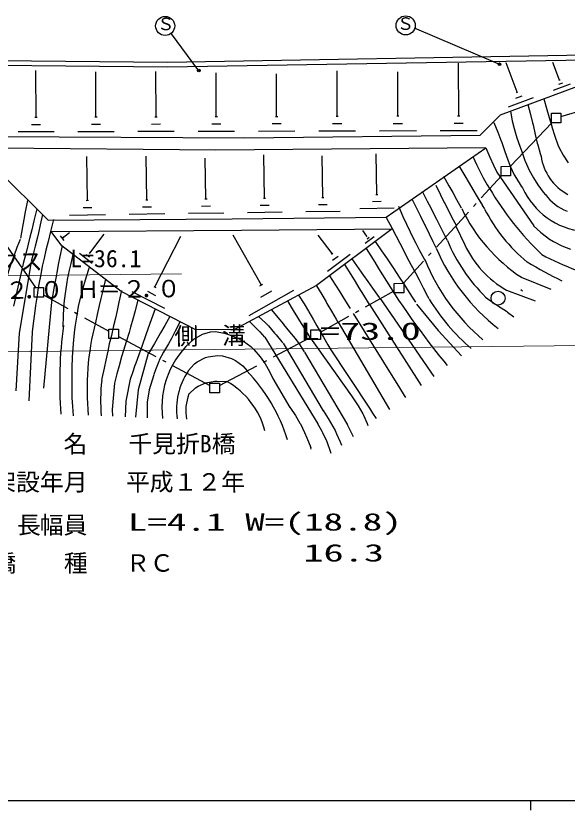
# Model space of a CAD drawing. Units: millimetres, scale not verified. Extents: x 40000 to 680000, y 20000 to 380000.
# Drawn here: x 113944 to 171848, y 204000 to 287510 of the extents above; entities that cross this region are included whole.
import ezdxf
from ezdxf.enums import TextEntityAlignment as Align

# ---------------------------------------------------------------- set-up
doc = ezdxf.new("R2010")
doc.units = ezdxf.units.MM
doc.header["$LTSCALE"] = 1000
for name, color, linetype, lineweight in [('M-BGD', 7, 'Continuous', 25), ('M-BMK-ROW', 30, 'Continuous', 25), ('M-STR-HTXT', 7, 'Continuous', 13), ('M-STR-STRC', 7, 'Continuous', 25), ('M-TTL-BAND', 7, 'Continuous', 25)]:
    doc.layers.add(name, color=color, linetype=linetype, lineweight=lineweight)
doc.styles.add('ＭＳ ゴシック', font='')
doc.styles.get('ＭＳ ゴシック').set_extended_font_data('MS Gothic')

msp = doc.modelspace()

# ---------------------------------------------------------------- linework, layer by layer
at = {"layer": 'M-BGD'}
for p, q in [((176056, 283411), (129871, 282623)), ((129871, 282623), (106452, 282840)), ((129881, 282122), (106463, 282339)), ((176067, 282909), (129881, 282122)), ((160463, 277009), (160448, 282533)), ((164834, 277114), (179566, 282562)), ((166606, 279501), (165460, 282588)), ((171056, 280759), (170363, 282623)), ((116062, 276865), (116047, 281777)), ((122358, 276881), (122343, 281643)), ((128664, 276907), (128659, 281649)), ((134989, 276924), (134985, 281505)), ((147691, 276966), (147687, 281738)), ((154067, 276983), (154063, 281634)), ((141335, 276940), (141321, 281401)), ((170996, 280739), (171106, 280779)), ((170426, 279716), (172209, 280369)), ((170966, 280318), (171407, 280479)), ((165675, 277957), (168311, 278932)), ((166466, 278850), (167128, 279091)), ((166526, 279471), (166686, 279532)), ((167740, 278179), (168012, 277127)), ((169404, 278802), (169716, 277680)), ((165886, 277496), (166088, 276473)), ((169716, 277680), (169947, 276838)), ((115942, 276865), (116172, 276865)), ((122237, 276881), (122468, 276881)), ((128543, 276897), (128784, 276908)), ((134869, 276924), (135110, 276924)), ((141215, 276940), (141456, 276940)), ((147571, 276966), (147812, 276966)), ((153947, 276983), (154188, 276983)), ((160343, 277009), (160584, 277009)), ((162721, 274956), (164834, 277114)), ((166088, 276473), (166279, 275672)), ((168012, 277127), (168223, 276265)), ((169947, 276838), (170229, 275926)), ((115592, 276102), (116534, 276103)), ((121877, 276119), (122830, 276120)), ((128193, 276135), (129146, 276146)), ((134519, 276161), (135471, 276162)), ((140855, 276178), (141817, 276179)), ((147211, 276194), (148183, 276195)), ((153587, 276210), (154559, 276211)), ((159973, 276227), (160945, 276228)), ((164143, 276291), (164555, 275269)), ((166279, 275672), (166571, 274689)), ((168223, 276265), (168274, 276044)), ((168274, 276044), (168495, 275052)), ((170229, 275926), (170259, 275836)), ((170259, 275836), (170551, 274864)), ((109999, 274834), (137959, 274691)), ((114179, 275349), (117948, 275353)), ((120465, 275365), (124254, 275369)), ((126760, 275372), (130570, 275385)), ((133086, 275388), (136906, 275402)), ((137959, 274691), (162721, 274956)), ((139422, 275404), (143262, 275408)), ((145768, 275421), (149628, 275424)), ((152134, 275437), (156014, 275441)), ((158520, 275443), (162410, 275457)), ((164555, 275269), (164877, 274447)), ((168495, 275052), (168707, 274110)), ((170551, 274864), (170872, 273962)), ((164877, 274447), (164977, 274207)), ((164977, 274207), (165309, 273244)), ((166571, 274689), (166893, 273817)), ((168707, 274110), (168757, 273940)), ((168757, 273940), (169009, 273038)), ((170872, 273962), (170983, 273721)), ((109679, 273630), (117326, 266039)), ((134933, 273385), (109689, 273630)), ((163304, 273643), (134933, 273385)), ((152835, 266355), (163304, 273643)), ((163314, 273633), (163746, 272651)), ((165309, 273244), (165611, 272363)), ((166893, 273817), (167094, 273246)), ((167094, 273246), (167425, 272314)), ((170983, 273721), (171425, 272870)), ((121454, 268108), (121389, 272730)), ((127710, 268185), (127635, 272746)), ((133905, 268261), (133841, 272562)), ((140071, 268337), (139996, 272899)), ((146176, 268403), (146111, 272794)), ((151850, 268740), (151795, 272990)), ((161941, 272720), (162373, 271798)), ((163746, 272651), (164128, 271810)), ((165611, 272363), (165882, 271691)), ((167425, 272314), (167455, 272234)), ((169009, 273038), (169119, 272717)), ((171425, 272870), (171967, 272058)), ((160468, 271746), (161101, 270684)), ((162373, 271798), (162574, 271387)), ((164128, 271810), (164509, 270998)), ((165882, 271691), (166304, 270799)), ((167455, 272234), (167867, 271292)), ((158855, 270662), (159438, 269640)), ((161101, 270684), (161543, 269932)), ((162574, 271387), (163026, 270495)), ((164459, 271078), (168344, 265438)), ((166304, 270799), (166525, 270419)), ((167867, 271292), (168309, 270470)), ((161543, 269932), (161935, 269271)), ((163026, 270495), (163468, 269734)), ((166525, 270419), (167027, 269607)), ((168309, 270470), (168781, 269749)), ((168781, 269749), (169333, 268988)), ((156621, 269095), (157154, 268033)), ((158074, 269698), (158547, 268706)), ((159438, 269640), (159830, 268938)), ((159830, 268938), (160241, 268197)), ((161935, 269271), (162397, 268490)), ((163468, 269734), (163759, 269263)), ((167027, 269607), (167158, 269427)), ((169333, 268988), (169594, 268677)), ((115148, 268092), (114929, 266919)), ((121334, 268108), (121574, 268118)), ((127589, 268184), (127820, 268185)), ((133795, 268261), (134026, 268261)), ((139950, 268337), (140181, 268337)), ((146066, 268403), (146296, 268414)), ((151740, 268730), (151970, 268740)), ((155550, 268272), (156072, 267220)), ((158547, 268706), (158938, 267905)), ((160241, 268197), (160733, 267315)), ((162397, 268490), (162949, 267568)), ((120994, 267346), (121936, 267367)), ((127249, 267432), (128182, 267443)), ((133455, 267519), (134377, 267530)), ((139620, 267595), (140533, 267616)), ((145736, 267681), (146638, 267692)), ((150077, 267274), (153676, 267318)), ((151419, 268008), (152312, 268019)), ((154137, 267509), (154599, 266427)), ((157154, 268033), (157556, 267252)), ((157556, 267252), (157967, 266440)), ((158938, 267905), (159029, 267734)), ((159029, 267734), (159461, 266873)), ((162939, 267578), (163170, 267207)), ((114929, 266919), (114779, 266117)), ((116152, 267211), (115842, 265957)), ((116744, 266620), (116504, 265527)), ((119591, 266573), (123370, 266626)), ((125857, 266669), (129596, 266723)), ((132082, 266755), (135771, 266809)), ((138268, 266852), (141907, 266905)), ((144403, 266938), (148002, 266992)), ((154599, 266427), (154961, 265625)), ((156072, 267220), (156444, 266439)), ((156444, 266439), (156866, 265587)), ((157967, 266440), (158118, 266130)), ((159461, 266873), (159883, 266071)), ((114779, 266117), (114630, 265314)), ((115842, 265957), (115603, 265025)), ((117326, 266039), (136664, 266158)), ((117897, 266100), (117588, 264836)), ((136664, 266158), (152835, 266355)), ((152845, 266325), (153437, 265213)), ((154961, 265625), (155363, 264793)), ((156866, 265587), (156926, 265467)), ((158118, 266130), (158550, 265278)), ((159883, 266071), (160224, 265420)), ((114630, 265314), (114410, 264151)), ((115603, 265025), (115413, 264253)), ((116504, 265527), (116315, 264685)), ((117588, 264836), (117318, 263783)), ((117648, 264826), (137628, 264996)), ((118752, 263344), (117648, 264826)), ((137628, 264996), (153487, 265112)), ((153487, 265112), (145523, 259150)), ((150822, 264338), (150380, 264929)), ((153437, 265213), (153879, 264361)), ((155363, 264793), (155503, 264493)), ((156926, 265467), (157348, 264605)), ((158550, 265278), (158972, 264456)), ((160144, 265410), (161098, 263426)), ((168334, 265448), (169047, 264757)), ((169047, 264757), (169217, 264617)), ((114410, 264151), (114410, 264131)), ((115413, 264253), (115233, 263511)), ((116205, 264243), (115975, 263311)), ((116315, 264685), (116205, 264243)), ((118601, 264386), (118972, 263885)), ((118841, 264276), (118932, 264146)), ((118972, 264306), (119002, 264276)), ((118992, 264286), (119563, 264718)), ((121700, 262575), (123222, 264561)), ((128541, 259022), (131273, 264348)), ((139729, 259204), (136766, 264444)), ((147154, 262510), (145709, 264443)), ((150632, 263616), (151563, 264308)), ((150792, 264318), (150852, 264358)), ((150842, 264067), (151072, 264238)), ((153879, 264361), (154271, 263619)), ((155503, 264493), (155945, 263611)), ((157348, 264605), (157739, 263793)), ((158972, 264456), (159233, 263935)), ((169217, 264617), (170000, 264026)), ((170000, 264026), (170411, 263776)), ((115233, 263511), (115013, 262638)), ((115975, 263311), (115745, 262438)), ((117318, 263783), (117098, 262871)), ((118792, 263324), (118563, 262221)), ((125013, 258528), (118752, 263344)), ((151684, 263777), (152367, 262795)), ((154271, 263619), (154683, 262818)), ((155945, 263611), (156347, 262850)), ((157739, 263793), (158051, 263162)), ((170411, 263776), (171304, 263336)), ((171304, 263336), (172217, 262976)), ((115013, 262638), (114724, 261475)), ((115745, 262438), (115546, 261696)), ((117098, 262871), (116899, 262028)), ((118563, 262221), (118393, 261378)), ((119746, 261480), (119956, 262422)), ((120608, 262553), (121952, 261522)), ((121319, 262434), (121661, 262174)), ((121650, 262615), (121740, 262545)), ((146675, 260664), (149059, 262441)), ((147084, 262449), (147234, 262560)), ((147215, 261808), (147806, 262250)), ((150723, 263054), (151245, 262293)), ((152367, 262795), (152879, 262064)), ((154683, 262818), (154994, 262217)), ((156347, 262850), (156879, 261888)), ((115536, 261646), (114300, 254156)), ((114724, 261475), (114634, 261124)), ((116899, 262028), (116719, 261196)), ((119567, 260768), (119746, 261480)), ((149230, 261950), (149953, 260928)), ((152879, 262064), (153371, 261333)), ((154994, 262217), (155476, 261305)), ((156879, 261888), (156980, 261717)), ((114604, 260994), (113676, 257003)), ((116719, 261196), (116550, 260314)), ((118303, 260907), (118124, 259934)), ((118393, 261378), (118303, 260907)), ((119367, 259795), (119567, 260768)), ((121242, 259757), (121572, 260760)), ((121572, 260760), (121682, 261101)), ((148469, 261358), (149121, 260306)), ((149953, 260928), (150475, 260207)), ((153371, 261333), (153652, 260912)), ((153652, 260912), (154214, 260050)), ((155476, 261305), (155908, 260483)), ((116550, 260314), (116370, 259301)), ((118124, 259934), (117964, 259092)), ((119317, 259525), (119367, 259795)), ((121002, 258925), (121242, 259757)), ((123347, 259819), (123068, 258626)), ((146886, 260194), (147518, 259182)), ((149121, 260306), (149583, 259565)), ((150475, 260207), (150906, 259586)), ((154214, 260050), (154716, 259259)), ((155908, 260483), (156290, 259742)), ((156290, 259742), (156732, 258910)), ((167037, 260023), (170136, 258773)), ((116300, 258930), (116131, 257907)), ((116370, 259301), (116300, 258930)), ((117964, 259092), (117775, 257999)), ((119178, 258572), (119317, 259525)), ((120762, 257962), (121002, 258925)), ((128431, 259072), (128651, 258962)), ((145523, 259150), (136896, 254549)), ((139579, 259124), (139879, 259284)), ((145523, 259140), (146076, 258198)), ((147518, 259182), (147960, 258490)), ((149583, 259565), (149985, 258913)), ((149985, 258913), (150457, 258152)), ((150906, 259586), (151408, 258875)), ((154716, 259259), (155068, 258708)), ((156732, 258910), (157184, 258028)), ((119059, 257569), (119178, 258572)), ((123068, 258626), (122878, 257784)), ((125033, 258618), (124773, 257425)), ((132856, 254515), (125013, 258528)), ((126125, 258529), (129546, 256778)), ((127759, 258550), (128612, 258110)), ((138439, 255995), (143138, 258656)), ((139670, 257931), (140842, 258594)), ((143630, 258145), (144212, 257233)), ((146076, 258198), (146538, 257426)), ((147960, 258490), (148382, 257809)), ((150457, 258152), (151069, 257170)), ((151408, 258875), (152111, 257903)), ((155068, 258708), (155570, 257936)), ((165474, 258668), (168493, 257548)), ((167178, 258580), (166978, 258690)), ((116131, 257907), (116001, 257045)), ((117705, 257789), (116832, 248354)), ((117775, 257999), (117735, 257809)), ((118989, 256817), (119059, 257569)), ((120533, 256949), (120762, 257962)), ((122878, 257784), (122708, 257042)), ((124773, 257425), (124583, 256542)), ((126748, 257647), (126458, 256484)), ((142497, 257492), (143080, 256541)), ((144212, 257233), (144694, 256452)), ((146538, 257426), (146618, 257276)), ((146618, 257276), (147100, 256474)), ((148382, 257809), (148994, 256837)), ((152111, 257903), (152192, 257773)), ((152212, 257783), (157844, 249608)), ((155570, 257936), (155911, 257395)), ((156032, 257215), (158300, 254440)), ((157184, 258028), (157314, 257788)), ((163289, 257934), (164132, 257323)), ((164132, 257323), (164633, 256983)), ((116001, 257045), (115882, 256183)), ((118940, 255945), (118989, 256817)), ((120363, 256037), (120533, 256949)), ((122708, 257042), (122489, 256109)), ((124583, 256542), (124394, 255710)), ((126458, 256484), (126239, 255622)), ((128563, 256717), (128163, 255553)), ((140784, 256619), (141477, 255797)), ((143080, 256541), (143532, 255799)), ((144694, 256452), (144714, 256402)), ((144714, 256402), (145216, 255550)), ((147100, 256474), (147602, 255613)), ((148994, 256837), (149065, 256727)), ((151079, 257150), (156531, 248634)), ((164633, 256983), (165466, 256452)), ((165466, 256452), (165586, 256362)), ((115882, 256183), (115753, 255160)), ((118901, 254812), (118940, 255945)), ((120214, 255004), (120363, 256037)), ((122489, 256109), (122299, 255277)), ((124394, 255710), (124214, 254918)), ((126239, 255622), (125999, 254769)), ((128163, 255553), (127854, 254671)), ((130128, 255916), (129578, 254943)), ((139421, 255895), (140174, 255224)), ((141477, 255797), (142069, 255086)), ((143532, 255799), (143743, 255459)), ((145216, 255550), (145568, 254929)), ((147602, 255613), (147743, 255372)), ((149386, 256206), (154246, 248401)), ((165586, 256362), (166259, 255882)), ((115753, 255160), (115653, 254298)), ((120144, 254483), (120214, 255004)), ((124214, 254918), (123975, 253915)), ((125999, 254769), (125839, 254208)), ((129578, 254943), (129147, 254191)), ((131201, 255366), (130681, 254353)), ((138489, 255393), (139092, 254782)), ((139092, 254782), (139553, 254301)), ((140174, 255224), (140475, 254904)), ((140475, 254904), (141117, 254163)), ((142069, 255086), (142069, 255076)), ((142069, 255076), (142701, 254295)), ((143743, 255459), (144225, 254677)), ((145568, 254929), (146050, 254077)), ((147783, 255302), (153186, 246134)), ((114300, 254156), (113945, 248071)), ((115653, 254268), (115320, 247019)), ((120035, 253480), (120144, 254483)), ((123975, 253915), (123755, 253013)), ((125839, 254208), (125529, 253225)), ((127574, 253879), (127244, 252946)), ((127854, 254671), (127574, 253879)), ((129147, 254191), (128957, 253860)), ((130681, 254353), (130281, 253601)), ((132647, 253533), (133548, 254035)), ((136896, 254549), (132856, 254515)), ((133548, 254035), (134400, 254296)), ((134400, 254296), (134882, 254317)), ((134882, 254317), (135844, 254157)), ((135844, 254157), (136265, 254018)), ((136265, 254018), (137198, 253668)), ((139553, 254301), (140075, 253741)), ((141117, 254163), (141268, 253972)), ((141268, 253972), (141880, 253241)), ((142701, 254295), (143283, 253573)), ((144225, 254677), (144676, 253936)), ((144656, 253966), (149214, 247564)), ((146050, 254077), (146251, 253727)), ((158300, 254440), (160739, 251776)), ((119946, 252558), (120035, 253480)), ((125529, 253225), (125249, 252342)), ((128487, 253057), (127966, 252185)), ((128957, 253860), (128487, 253057)), ((129970, 253039), (129460, 252166)), ((130281, 253601), (129970, 253039)), ((137198, 253668), (137850, 253307)), ((137850, 253307), (138632, 252737)), ((140105, 253711), (145648, 244633)), ((141880, 253241), (141980, 253121)), ((142011, 253091), (146228, 245987)), ((143283, 253573), (143785, 252922)), ((146251, 253727), (146723, 252925)), ((119897, 251615), (119946, 252558)), ((123585, 252271), (123376, 251308)), ((123755, 253013), (123585, 252271)), ((125249, 252342), (125039, 251661)), ((127204, 252836), (126864, 251883)), ((127244, 252946), (127204, 252836)), ((138632, 252737), (138954, 252426)), ((138954, 252426), (139596, 251675)), ((143785, 252922), (144217, 252191)), ((146723, 252925), (146913, 252574)), ((146903, 252594), (151080, 246273)), ((119868, 250543), (119897, 251615)), ((125039, 251661), (124780, 250718)), ((126864, 251883), (126534, 250980)), ((127856, 252004), (126777, 248204)), ((127966, 252185), (127876, 252024)), ((129460, 252166), (129000, 251314)), ((133000, 251137), (133872, 251579)), ((133872, 251579), (134152, 251660)), ((134152, 251660), (135115, 251791)), ((135115, 251791), (135646, 251751)), ((135646, 251751), (136589, 251491)), ((136589, 251491), (137020, 251271)), ((139596, 251675), (140118, 250914)), ((144247, 252141), (148776, 244516)), ((158273, 251924), (158885, 251193)), ((119868, 250312), (119868, 250543)), ((123376, 251308), (123206, 250466)), ((124780, 250718), (124560, 249876)), ((126454, 250760), (126154, 249887)), ((126534, 250980), (126454, 250760)), ((128950, 251183), (128600, 250311)), ((129000, 251314), (128950, 251183)), ((132038, 250194), (132709, 250916)), ((132709, 250916), (133000, 251137)), ((137020, 251271), (137772, 250711)), ((137772, 250711), (138254, 250200)), ((140118, 250914), (140590, 250112)), ((158885, 251193), (159266, 250732)), ((119859, 249239), (119868, 250312)), ((123206, 250466), (122987, 249383)), ((124560, 249876), (124310, 248883)), ((126154, 249887), (125964, 249326)), ((128420, 249779), (127950, 248175)), ((128600, 250311), (128430, 249809)), ((140590, 250112), (140952, 249381)), ((119850, 248267), (119859, 249239)), ((122987, 249383), (122947, 249182)), ((124310, 248883), (124042, 246126)), ((125994, 249496), (125475, 246989)), ((133093, 248591), (133884, 248942)), ((133884, 248942), (134857, 249094)), ((134857, 249094), (135077, 249104)), ((135077, 249104), (136060, 249055)), ((136060, 249055), (136150, 249045)), ((140952, 249381), (142729, 246335)), ((119861, 247345), (119850, 248267)), ((126777, 248204), (126513, 245309)), ((127950, 248175), (127731, 246881)), ((132101, 247728), (132812, 248410)), ((132812, 248410), (133093, 248591)), ((154236, 248411), (154738, 247600)), ((119912, 246422), (119861, 247345)), ((149144, 247664), (149696, 246833)), ((154738, 247600), (154868, 247389)), ((120003, 245440), (119912, 246422)), ((125475, 246989), (125414, 245354)), ((127731, 246881), (127742, 245258)), ((142719, 246365), (143321, 245483)), ((149696, 246833), (149887, 246522)), ((149887, 246522), (150379, 245671)), ((124042, 246126), (124083, 245408)), ((146208, 246017), (146760, 245176)), ((150379, 245671), (150449, 245530)), ((150449, 245530), (150831, 244658)), ((151080, 246273), (151401, 245742)), ((151401, 245742), (151773, 245161)), ((143321, 245483), (143783, 244682)), ((145598, 244723), (146080, 243862)), ((146760, 245176), (147001, 244765)), ((147001, 244765), (147473, 243903)), ((143783, 244682), (143824, 244601)), ((143824, 244601), (144266, 243720)), ((146080, 243862), (146150, 243711)), ((147473, 243903), (147634, 243573)), ((148756, 244556), (149158, 243714)), ((150831, 244658), (150911, 244438)), ((144266, 243720), (144507, 243158)), ((144507, 243158), (144910, 242113)), ((146150, 243711), (146562, 242820)), ((147634, 243573), (148006, 242711)), ((149158, 243714), (149369, 243284)), ((144858, 242246), (144939, 241966)), ((146562, 242820), (146633, 242639)), ((146633, 242639), (146964, 241737)), ((148006, 242711), (148147, 242380)), ((146964, 241737), (147025, 241547))]:
    msp.add_line(p, q, dxfattribs=at)
msp.add_circle((164593, 257825), 732, dxfattribs=at)
for centre, radius, start, end in [((174452, 273514), 5394, 187.87076, 242.20941), ((192424, 286424), 33414, 210.77086, 225.94472), ((174442, 272792), 8020, 204.8822, 263.45343), ((173702, 271789), 5153, 216.52841, 248.89066), ((177017, 275000), 17995, 205.5209, 236.34285), ((178761, 275163), 17504, 207.09352, 230.63154), ((155701, 247139), 44622, 157.80096, 176.0623), ((177702, 271492), 21334, 203.19102, 232.12658), ((176139, 270969), 18296, 202.78852, 225.5448), ((170918, 268067), 10857, 205.29805, 239.92207), ((230508, 308517), 91760, 210.25276, 218.08946), ((192602, 308801), 51970, 243.21735, 247.58743), ((176891, 269938), 21544, 202.11162, 229.88957), ((195250, 307801), 53785, 239.13787, 243.54852), ((176100, 269165), 21955, 211.37333, 229.24365), ((163990, 249032), 45444, 172.51359, 184.29505), ((149243, 248286), 27830, 165.45576, 185.72186), ((138468, 246401), 9193, 129.07534, 187.55137), ((138118, 246140), 7298, 146.53034, 187.95316), ((124593, 237254), 18777, 17.64866, 43.5638), ((140793, 247075), 17955, 173.26639, 185.17263), ((131977, 241753), 8401, 14.61142, 60.52265), ((136584, 246008), 4792, 158.64369, 191.05019)]:
    msp.add_arc(centre, radius, start, end, dxfattribs=at)
at = {"layer": 'M-BMK-ROW'}
for p, q in [((171200, 276930), (176622, 278559)), ((170197, 277279), (171200, 277280)), ((170198, 276277), (170197, 277279)), ((171200, 277280), (171201, 276278)), ((165892, 271691), (170228, 276277)), ((171201, 276278), (170198, 276277)), ((164910, 271690), (165912, 271691)), ((164911, 270688), (164910, 271690)), ((165912, 271691), (165913, 270689)), ((162831, 268363), (164951, 270688)), ((165913, 270689), (164911, 270688)), ((162022, 267477), (162292, 267772)), ((158114, 263191), (161483, 266886)), ((112819, 263544), (116010, 258950)), ((157305, 262305), (157575, 262600)), ((154646, 259389), (156766, 261714)), ((115849, 258950), (116852, 258951)), ((115850, 257947), (115849, 258950)), ((116852, 258951), (116853, 257948)), ((153684, 259388), (154686, 259389)), ((153685, 258386), (153684, 259388)), ((154686, 259389), (154687, 258387)), ((116852, 258169), (119414, 256744)), ((150680, 256925), (153684, 258606)), ((154687, 258387), (153685, 258386)), ((116853, 257948), (115850, 257947)), ((149632, 256339), (149981, 256535)), ((120113, 256355), (120463, 256160)), ((121162, 255771), (123723, 254346)), ((145929, 254268), (148934, 255949)), ((123723, 254577), (124726, 254578)), ((123724, 253574), (123723, 254577)), ((124726, 254578), (124727, 253575)), ((144927, 254487), (145929, 254488)), ((144928, 253485), (144927, 254487)), ((145929, 254488), (145930, 253486)), ((124727, 253575), (123724, 253574)), ((124727, 253806), (128640, 251702)), ((141007, 251650), (144927, 253715)), ((145930, 253486), (144928, 253485)), ((129345, 251324), (129697, 251134)), ((130402, 250755), (134316, 248652)), ((135318, 248653), (139238, 250718)), ((139946, 251091), (140300, 251277)), ((134315, 248893), (135318, 248894)), ((134316, 247890), (134315, 248893)), ((135318, 248894), (135319, 247891)), ((135319, 247891), (134316, 247890))]:
    msp.add_line(p, q, dxfattribs=at)
at = {"layer": 'M-STR-HTXT'}
for p, q in [((131357, 260399), (106094, 260123)), ((180357, 252908), (106783, 252114))]:
    msp.add_line(p, q, dxfattribs=at)
at = {"layer": 'M-STR-STRC'}
for p, q in [((133060, 281884), (130289, 285611)), ((164618, 282477), (155833, 286208)), ((164719, 282377), (164799, 282457)), ((133120, 281724), (133190, 281804))]:
    msp.add_line(p, q, dxfattribs=at)
for centre, radius in [((129627, 286452), 1002), ((154890, 286507), 1002), ((164759, 282417), 140), ((164759, 282417), 110), ((164759, 282417), 80.2), ((164759, 282417), 50.1), ((164759, 282417), 20.1), ((133150, 281764), 140), ((133150, 281764), 110), ((133150, 281764), 80.2), ((133150, 281764), 50.1), ((133150, 281764), 20.1)]:
    msp.add_circle(centre, radius, dxfattribs=at)
at = {"layer": 'M-TTL-BAND'}
for p, q in [((40000, 205000), (579000, 205000)), ((168000, 205000), (168000, 204000))]:
    msp.add_line(p, q, dxfattribs=at)

# ---------------------------------------------------------------- texts
at = {"layer": 'M-BGD', "style": 'ＭＳ ゴシック'}
for s, p in [('名', (118945, 241038)), ('千見折B橋', (125762, 241045)), ('架設年月', (111470, 237020)), ('平成１２年', (125505, 237034)), ('長', (114061, 232512)), ('幅', (116447, 232514)), ('員', (118953, 232516)), ('橋\u3000\u3000種', (111478, 228499)), ('ＲＣ', (125514, 228513))]:
    msp.add_text(s, height=1833, rotation=0.057, dxfattribs=at).set_placement(p, align=Align.BOTTOM_LEFT)
for s, width, p in [('L=4.1 W=(18.8)', 1.65, (125690, 232821)), ('16.3', 1.7, (144140, 229583))]:
    msp.add_text(s, height=1833, rotation=0.057, dxfattribs=dict(at, width=width)).set_placement(p, align=Align.BOTTOM_LEFT)
at = {"layer": 'M-STR-HTXT', "style": 'ＭＳ ゴシック'}
for s, rotation, p in [('ボックス', 0.623, (106785, 260134)), ('L=36.1', 0.057, (119655, 260528)), ('２', 0.623, (125144, 257325)), ('０', 0.623, (128763, 257358)), ('２', 0.623, (112833, 257192)), ('０', 0.623, (116452, 257226)), ('Ｈ', 0.623, (120252, 257270)), ('＝', 0.623, (122508, 257292)), ('．', 0.623, (114758, 257214)), ('．', 0.623, (127069, 257347)), ('側\u3000溝', 0.623, (130613, 252368))]:
    msp.add_text(s, height=1833, rotation=rotation, dxfattribs=at).set_placement(p, align=Align.BOTTOM_LEFT)
at = {"layer": 'M-STR-HTXT', "style": 'ＭＳ ゴシック', "width": 1.7}
msp.add_text('L=73.0', height=1833, rotation=0.057, dxfattribs=at).set_placement((143754, 252886), align=Align.BOTTOM_LEFT)
at = {"layer": 'M-STR-STRC', "style": 'ＭＳ ゴシック'}
for p in [(128791, 285609), (153970, 285641)]:
    msp.add_text('Ｓ', height=1320, rotation=0.057, dxfattribs=at).set_placement(p, align=Align.BOTTOM_LEFT)

doc.saveas('drawing.dxf')
